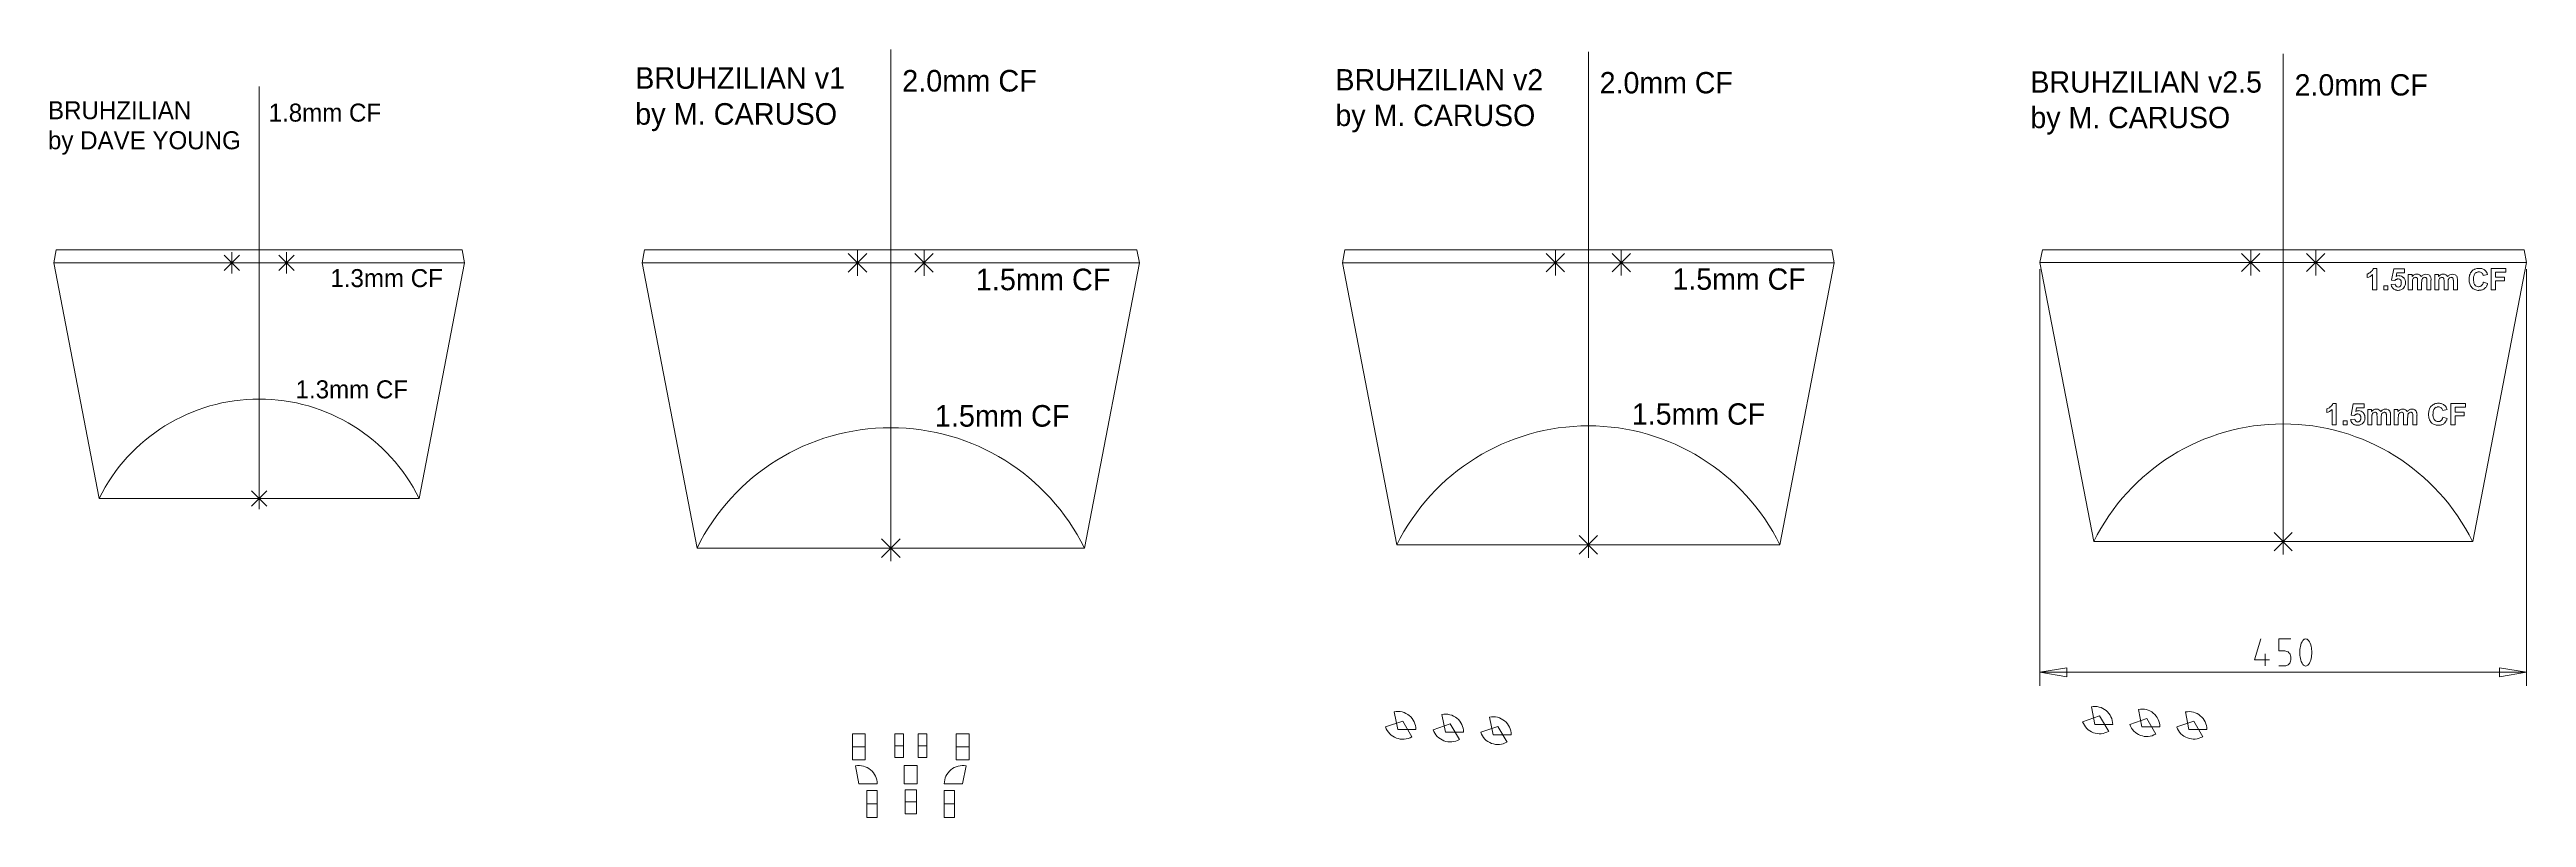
# Model space of a CAD drawing. Header units: millimetres. Extents: x -167 to 2124, y -482 to 228.
import ezdxf

# ---------------------------------------------------------------- set-up
doc = ezdxf.new("R2010")
doc.units = ezdxf.units.MM
doc.layers.get('0').update_dxf_attribs({"lineweight": 0, "true_color": 0xffffff})
doc.layers.add('1', color=2, linetype='Continuous', lineweight=18, true_color=0xffff00)
doc.layers.add('2', color=3, linetype='Continuous', lineweight=18, true_color=0x00ff00)
doc.styles.add('textstyle15', font='NormalLatin2')
doc.styles.add('textstyle16', font='NormalLatin2')
doc.styles.add('textstyle17', font='NormalLatin2')
doc.styles.add('textstyle18', font='NormalLatin2')
doc.styles.add('textstyle19', font='NormalLatin2')
doc.styles.add('textstyle20', font='NormalLatin2')
doc.styles.add('textstyle21', font='NormalLatin2')
doc.styles.add('textstyle22', font='NormalLatin2')
doc.styles.add('textstyle23', font='NormalLatin2')
doc.styles.add('textstyle24', font='NormalLatin2')
doc.styles.add('textstyle25', font='NormalLatin2')
doc.styles.add('textstyle26', font='NormalLatin2')
doc.styles.add('textstyle27', font='NormalLatin2')
doc.styles.add('textstyle28', font='NormalLatin2')

msp = doc.modelspace()

# ---------------------------------------------------------------- linework, layer by layer
for p, q in [((-160.7, 43), (-163, 31)), ((-121, -187), (-163, 31)), ((214.7, 43), (-160.7, 43)), ((175, -187), (217, 31)), ((214.7, 43), (217, 31)), ((383.5, 43), (381.2, 31)), ((432.1, -232.9), (381.2, 31)), ((838.9, 43), (383.5, 43)), ((790.4, -232.9), (841.2, 31)), ((838.9, 43), (841.2, 31)), ((1031.3, 43), (1029, 31.1)), ((1484, 31.1), (1029, 31.1)), ((1079.3, -229.9), (1029, 31.1)), ((1481.7, 43), (1031.3, 43)), ((1433.7, -229.9), (1484, 31.1)), ((1481.7, 43), (1484, 31.1)), ((1676.5, 43), (1674.2, 31.3)), ((2124.2, 31.3), (1674.2, 31.3)), ((1724, -226.9), (1674.2, 31.3)), ((1674.2, 25), (1674.2, -360.3)), ((2122, 43), (1676.5, 43)), ((1982.6, 25.7), (1985.7, 25.7)), ((1985.7, 25.7), (1985.7, 5.9)), ((1999.5, 15.1), (2001.5, 25.4)), ((2001.5, 25.4), (2011.5, 25.4)), ((2011.5, 25.4), (2011.5, 21.8)), ((2074.5, -226.9), (2124.2, 31.3)), ((2091.7, 5.9), (2091.7, 25.6)), ((2091.7, 25.6), (2105.3, 25.6)), ((2105.3, 25.6), (2105.3, 22.3)), ((2122, 43), (2124.2, 31.3)), ((2124.2, 25), (2124.2, -360.3)), ((1977, 17.3), (1977, 20.7)), ((1981.9, 5.9), (1981.9, 20.1)), ((1985.7, 5.9), (1981.9, 5.9)), ((1992.2, 5.9), (1992.2, 9.7)), ((1992.2, 9.7), (1996, 9.7)), ((1996, 5.9), (1992.2, 5.9)), ((1996, 9.7), (1996, 5.9)), ((1999.1, 11), (2002.9, 11.4)), ((2002.6, 14.6), (1999.5, 15.1)), ((2004.4, 21.8), (2003.8, 18.5)), ((2011.5, 21.8), (2004.4, 21.8)), ((2014.9, 20.2), (2018.4, 20.2)), ((2014.9, 5.9), (2014.9, 20.2)), ((2018.7, 5.9), (2014.9, 5.9)), ((2018.4, 20.2), (2018.4, 18.2)), ((2018.7, 12.8), (2018.7, 5.9)), ((2023.5, 5.9), (2023.5, 13.7)), ((2027.3, 5.9), (2023.5, 5.9)), ((2027.3, 12.8), (2027.3, 5.9)), ((2032.2, 5.9), (2032.2, 14.1)), ((2035.9, 5.9), (2032.2, 5.9)), ((2035.9, 15), (2035.9, 5.9)), ((2039.4, 20.2), (2042.9, 20.2)), ((2039.4, 5.9), (2039.4, 20.2)), ((2043.2, 5.9), (2039.4, 5.9)), ((2042.9, 20.2), (2042.9, 18.2)), ((2043.2, 12.8), (2043.2, 5.9)), ((2048, 5.9), (2048, 13.7)), ((2051.8, 5.9), (2048, 5.9)), ((2051.8, 12.8), (2051.8, 5.9)), ((2056.6, 5.9), (2056.6, 14.1)), ((2060.4, 5.9), (2056.6, 5.9)), ((2060.4, 15), (2060.4, 5.9)), ((2088.3, 20.2), (2084.3, 19.2)), ((2084.4, 13.1), (2088.3, 11.9)), ((2095.7, 5.9), (2091.7, 5.9)), ((2105.3, 22.3), (2095.7, 22.3)), ((2095.7, 22.3), (2095.7, 17.6)), ((2095.7, 17.6), (2104, 17.6)), ((2104, 14.3), (2095.7, 14.3)), ((2095.7, 14.3), (2095.7, 5.9)), ((2104, 17.6), (2104, 14.3)), ((1939.6, -107.6), (1939.6, -104.1)), ((1944.5, -119), (1944.5, -104.7)), ((1945.2, -99.1), (1948.2, -99.1)), ((1948.2, -99.1), (1948.2, -119)), ((1961.6, -113.9), (1965.4, -113.5)), ((1962.1, -109.8), (1964, -99.5)), ((1965.2, -110.2), (1962.1, -109.8)), ((1964, -99.5), (1974, -99.5)), ((1966.9, -103), (1966.3, -106.4)), ((1974, -103), (1966.9, -103)), ((1974, -99.5), (1974, -103)), ((1977.4, -104.7), (1980.9, -104.7)), ((1977.4, -119), (1977.4, -104.7)), ((1980.9, -104.7), (1980.9, -106.6)), ((1981.2, -112), (1981.2, -119)), ((1986.1, -119), (1986.1, -111.1)), ((1989.9, -112.1), (1989.9, -119)), ((1994.7, -119), (1994.7, -110.8)), ((1998.5, -109.8), (1998.5, -119)), ((2001.9, -104.7), (2005.4, -104.7)), ((2001.9, -119), (2001.9, -104.7)), ((2005.4, -104.7), (2005.4, -106.6)), ((2005.7, -112), (2005.7, -119)), ((2010.6, -119), (2010.6, -111.1)), ((2014.3, -112.1), (2014.3, -119)), ((2019.2, -119), (2019.2, -110.8)), ((2022.9, -109.8), (2022.9, -119)), ((2050.8, -104.7), (2046.9, -105.6)), ((2047, -111.7), (2050.9, -112.9)), ((2054.3, -119), (2054.3, -99.2)), ((2054.3, -99.2), (2067.8, -99.2)), ((2067.8, -102.6), (2058.3, -102.6)), ((2058.3, -102.6), (2058.3, -107.2)), ((2058.3, -107.2), (2066.5, -107.2)), ((2066.5, -110.6), (2058.3, -110.6)), ((2058.3, -110.6), (2058.3, -119)), ((2066.5, -107.2), (2066.5, -110.6)), ((2067.8, -99.2), (2067.8, -102.6)), ((1948.2, -119), (1944.5, -119)), ((1954.7, -119), (1954.7, -115.2)), ((1954.7, -115.2), (1958.5, -115.2)), ((1958.5, -119), (1954.7, -119)), ((1958.5, -115.2), (1958.5, -119)), ((1981.2, -119), (1977.4, -119)), ((1989.9, -119), (1986.1, -119)), ((1998.5, -119), (1994.7, -119)), ((2005.7, -119), (2001.9, -119)), ((2014.3, -119), (2010.6, -119)), ((2022.9, -119), (2019.2, -119)), ((2058.3, -119), (2054.3, -119)), ((27, -187), (-121, -187)), ((27, -187), (175, -187)), ((1899.2, -226.9), (1724, -226.9)), ((1899.2, -226.9), (2074.5, -226.9)), ((611.2, -232.9), (432.1, -232.9)), ((611.2, -232.9), (790.4, -232.9)), ((1256.5, -229.9), (1079.3, -229.9)), ((1256.5, -229.9), (1433.7, -229.9)), ((1674.2, -347.8), (1699.2, -343.6)), ((1699.2, -343.6), (1699.2, -351.9)), ((2099.2, -351.9), (2099.2, -343.6)), ((2099.2, -343.6), (2124.2, -347.8)), ((1674.2, -347.8), (2124.2, -347.8)), ((1699.2, -351.9), (1674.2, -347.8)), ((2124.2, -347.8), (2099.2, -351.9)), ((1080.2, -400.8), (1077, -384.3)), ((1124.3, -403.3), (1121.1, -386.8)), ((1168.3, -405.7), (1165.1, -389.2)), ((1729.4, -388.1), (1713.7, -393.6)), ((1724.9, -396), (1721.8, -379.6)), ((1737.8, -402.5), (1729.4, -388.1)), ((1768.5, -398.4), (1765.3, -382.1)), ((1812, -400.8), (1808.9, -384.5)), ((575.7, -428.9), (575.7, -404.7)), ((575.7, -404.7), (587.7, -404.7)), ((587.7, -428.9), (587.7, -404.7)), ((614.9, -415.7), (614.9, -404.7)), ((622.9, -404.7), (614.9, -404.7)), ((622.9, -415.7), (622.9, -404.7)), ((636.5, -415.7), (636.5, -404.7)), ((644.5, -404.7), (636.5, -404.7)), ((644.5, -415.7), (644.5, -404.7)), ((671.7, -428.9), (671.7, -404.7)), ((683.7, -404.7), (671.7, -404.7)), ((683.7, -428.9), (683.7, -404.7)), ((1084.8, -392.9), (1068.9, -398.4)), ((1097, -400.8), (1080.2, -400.8)), ((1093.2, -407.5), (1084.8, -392.9)), ((1128.8, -395.4), (1112.9, -400.9)), ((1141.1, -403.3), (1124.3, -403.3)), ((1137.2, -409.9), (1128.8, -395.4)), ((1172.8, -397.8), (1157, -403.3)), ((1185.1, -405.7), (1168.3, -405.7)), ((1181.3, -412.4), (1172.8, -397.8)), ((1741.6, -396), (1724.9, -396)), ((1773, -390.6), (1757.3, -396)), ((1785.1, -398.4), (1768.5, -398.4)), ((1781.3, -405), (1773, -390.6)), ((1816.5, -393), (1800.8, -398.4)), ((1828.6, -400.8), (1812, -400.8)), ((1824.8, -407.4), (1816.5, -393)), ((575.7, -416.8), (587.7, -416.8)), ((575.7, -428.9), (587.7, -428.9)), ((581.7, -451.1), (578.5, -434.4)), ((614.9, -415.7), (614.9, -426.7)), ((614.9, -415.7), (622.9, -415.7)), ((622.9, -426.7), (614.9, -426.7)), ((622.9, -415.7), (622.9, -426.7)), ((623.7, -451.1), (623.7, -434.1)), ((623.7, -434.1), (635.7, -434.1)), ((635.7, -451.1), (635.7, -434.1)), ((636.5, -415.7), (636.5, -426.7)), ((636.5, -415.7), (644.5, -415.7)), ((644.5, -426.7), (636.5, -426.7)), ((644.5, -415.7), (644.5, -426.7)), ((683.7, -416.8), (671.7, -416.8)), ((683.7, -428.9), (671.7, -428.9)), ((677.7, -451.1), (680.9, -434.4)), ((598.7, -451.1), (581.7, -451.1)), ((589.2, -457.1), (598.7, -457.1)), ((589.2, -457.1), (589.2, -469.6)), ((598.7, -457.1), (598.7, -469.6)), ((623.7, -451.1), (635.7, -451.1)), ((635, -456.6), (624.5, -456.6)), ((624.5, -467.6), (624.5, -456.6)), ((635, -467.6), (635, -456.6)), ((660.7, -451.1), (677.7, -451.1)), ((660.7, -457.1), (670.2, -457.1)), ((660.7, -457.1), (660.7, -469.6)), ((670.2, -457.1), (670.2, -469.6)), ((589.2, -469.6), (598.7, -469.6)), ((589.2, -482.1), (589.2, -469.6)), ((598.7, -482.1), (598.7, -469.6)), ((624.5, -467.6), (635, -467.6)), ((624.5, -467.6), (624.5, -478.6)), ((635, -478.6), (624.5, -478.6)), ((635, -467.6), (635, -478.6)), ((660.7, -469.6), (670.2, -469.6)), ((660.7, -482.1), (660.7, -469.6)), ((670.2, -482.1), (670.2, -469.6)), ((589.2, -482.1), (598.7, -482.1)), ((660.7, -482.1), (670.2, -482.1))]:
    msp.add_line(p, q)
at = {"flags": 128}
for points in [[(1886.7, -336.4), (1872.8, -336.4), (1878.4, -316.9)], [(1906.2, -316.9), (1895.1, -316.9), (1895.1, -328.1), (1900.6, -328.1)], [(1882.6, -341.9), (1882.6, -330.8)], [(1900.6, -341.9), (1895.1, -341.9)], [(1906.2, -333.6), (1906.2, -336.4)]]:
    msp.add_lwpolyline(points, dxfattribs=at)
for points in [[(1917.5, -318.3, 0.115262), (1915.1, -323.9)], [(1922.6, -318.3, 0.545444), (1917.5, -318.3)], [(1925, -323.9, 0.115085), (1922.6, -318.3)], [(1906.2, -333.6, 0.414214), (1900.6, -328.1)], [(1900.6, -341.9, 0.414214), (1906.2, -336.4)], [(1915.1, -323.9, 0.05372), (1914.5, -329.4)], [(1914.5, -329.4, 0.05372), (1915.1, -335)], [(1915.1, -335, 0.115262), (1917.5, -340.6)], [(1917.5, -340.6, 0.545218), (1922.6, -340.6)], [(1922.6, -340.6, 0.115262), (1925, -335)], [(1925.6, -329.4, 0.053677), (1925, -323.9)], [(1925, -335, 0.05367), (1925.6, -329.4)]]:
    msp.add_lwpolyline(points, format="xyb", dxfattribs=at)
for centre, radius, start, end in [((1976.1, 28.2), 6.98, 306.502, 339.4072), ((2079.7, 17.6), 8.21, 136.9749, 150.7293), ((2079.9, 17.4), 8.6, 124.3921, 136.9749), ((2079.7, 17.8), 8.1, 111.4223, 124.3921), ((2079.9, 17.2), 8.68, 99.976, 111.4223), ((2080.4, 14.5), 11.4, 90, 99.976), ((2080.4, 14.8), 11.1, 81.1553, 90), ((2080.8, 17.6), 8.37, 70.9477, 81.1553), ((2081, 18.3), 7.61, 58.8175, 70.9477), ((2081.1, 18.4), 7.48, 46.5766, 58.8175), ((2082.2, 19.6), 5.82, 29.0546, 46.7715), ((1974.7, 27.9), 7.61, 288.1219, 299.732), ((1973, 29.7), 13, 287.857, 312.9499), ((1970.9, 34.6), 15.3, 299.732, 307.9211), ((2006.6, 12), 7.62, 187.7374, 196.7985), ((2005.1, 11.5), 6.04, 196.7985, 206.9738), ((2004.8, 11.4), 5.68, 206.9738, 218.3674), ((2005, 11.5), 5.86, 218.3674, 229.5835), ((2004.8, 11.3), 5.66, 229.5835, 241.4536), ((2005.1, 11.8), 6.16, 241.4536, 252.8361), ((2006.7, 10.9), 5.53, 128.6612, 138.1017), ((2006.1, 11.6), 3.23, 184.9876, 225.5246), ((2005.3, 12.5), 6.9, 252.8361, 262.053), ((2005.7, 12.2), 3.95, 117.4814, 128.6612), ((2006.4, 13.4), 5.72, 90.3044, 117.2057), ((2005.6, 11.2), 2.59, 225.3891, 270.2113), ((2005.5, 12.6), 3.52, 103.7759, 117.4814), ((2005.6, 14.8), 9.28, 262.053, 270), ((2005.5, 12.6), 3.49, 90, 103.7759), ((2005.6, 13.4), 2.71, 41.6506, 91.9523), ((2005.7, 11.1), 2.54, 269.6801, 321.5894), ((2005.6, 13.5), 7.98, 270, 281.893), ((2006.4, 13.4), 5.68, 42.6497, 90.9095), ((2006, 11.6), 6.02, 281.893, 295.5909), ((2005.8, 13.5), 2.54, 26.9204, 41.8698), ((2005.6, 11.3), 2.67, 319.531, 334.353), ((2004.8, 13), 3.64, 14.4491, 26.9204), ((2004.4, 11.9), 4.03, 334.353, 346.4119), ((2003.8, 12.7), 4.62, 6.4269, 14.4491), ((2003.3, 12.1), 5.18, 346.4119, 353.9677), ((2001.3, 12.4), 7.2, 0, 6.4269), ((2000.3, 12.4), 8.13, 353.9677, 0), ((2006.1, 11.4), 5.8, 295.5909, 310.2155), ((2005.4, 12.3), 6.91, 310.2155, 323.6056), ((2006.2, 13.1), 6.08, 31.4915, 43.7078), ((2005.2, 12.4), 7.13, 323.2797, 0.704), ((2006.2, 13), 6.12, 19.314, 31.4915), ((2005.6, 12.9), 6.7, 8.9777, 19.314), ((2003.5, 12.5), 8.87, 0, 8.9777), ((2024.4, 13.3), 7.76, 130.2213, 140.5632), ((2038.7, 12.8), 20, 174.134, 180), ((2022.9, 14.5), 4.11, 161.1753, 174.134), ((2021.5, 15), 2.59, 124.5095, 162.6638), ((2023, 14.9), 5.61, 118.056, 130.2213), ((2021.5, 14.9), 2.76, 89.3064, 124.0022), ((2022.8, 15.4), 5.13, 103.8165, 118.056), ((2022.8, 15.1), 5.45, 90, 103.8165), ((2021.7, 15.6), 1.98, 58.0942, 93.0463), ((2021.7, 15.9), 1.72, 16.1297, 53.3939), ((2023, 15.7), 4.8, 61.8692, 91.4333), ((2020.9, 15.6), 2.56, 4.2892, 18.4349), ((1995.8, 13.7), 27.7, 0, 4.2892), ((2023.1, 16.2), 4.35, 28.1876, 59.979), ((2032.1, 14.1), 6.61, 118.466, 141.6657), ((2046.5, 12.8), 19.2, 174.0182, 180), ((2031.9, 14.3), 4.54, 161.6888, 174.0182), ((2030.2, 14.9), 2.69, 125.6801, 163.5018), ((2030.2, 15), 2.58, 90.2317, 125.7066), ((2031.2, 15.5), 4.99, 89.7435, 117.5484), ((2030.1, 15), 2.57, 78.488, 90), ((2030.3, 15.8), 1.77, 64.5889, 78.488), ((2030.4, 16), 1.61, 48.309, 64.5889), ((2031.4, 15.3), 5.19, 61.1891, 91.8304), ((2030.2, 15.8), 1.83, 33.0239, 48.309), ((2030.6, 16.1), 1.39, 13.9203, 32.2288), ((2025.7, 14.8), 6.46, 5.4505, 13.9203), ((2021.3, 14.4), 10.8, 2.307, 5.4505), ((2012.1, 14.1), 20.1, 0, 2.307), ((2031.9, 16.5), 3.92, 22.4376, 59.438), ((2032.2, 16.6), 3.6, 7.5093, 23.0968), ((2020.5, 15), 15.5, 0, 7.5093), ((2048.8, 13.3), 7.76, 130.2213, 140.5632), ((2063.1, 12.8), 20, 174.134, 180), ((2047.3, 14.5), 4.11, 161.1753, 174.134), ((2045.9, 15), 2.59, 124.5095, 162.6638), ((2047.5, 14.9), 5.61, 118.056, 130.2213), ((2046, 14.9), 2.76, 89.3064, 124.0022), ((2047.2, 15.4), 5.13, 103.8165, 118.056), ((2047.3, 15.1), 5.45, 90, 103.8165), ((2046.1, 15.6), 1.98, 58.0942, 93.0463), ((2046.2, 15.9), 1.72, 16.1297, 53.3939), ((2047.4, 15.7), 4.8, 61.8692, 91.4333), ((2045.4, 15.6), 2.56, 4.2892, 18.4349), ((2020.3, 13.7), 27.7, 0, 4.2892), ((2047.5, 16.2), 4.35, 28.1876, 59.979), ((2056.5, 14.1), 6.61, 118.466, 141.6657), ((2071, 12.8), 19.2, 174.0182, 180), ((2056.4, 14.3), 4.54, 161.6888, 174.0182), ((2054.7, 14.9), 2.69, 125.6801, 163.5018), ((2054.6, 15), 2.58, 90.2317, 125.7066), ((2055.7, 15.5), 4.99, 89.7435, 117.5484), ((2054.6, 15), 2.57, 78.488, 90), ((2054.8, 15.8), 1.77, 64.5889, 78.488), ((2054.8, 16), 1.61, 48.309, 64.5889), ((2055.9, 15.3), 5.19, 61.1891, 91.8304), ((2054.7, 15.8), 1.83, 33.0239, 48.309), ((2055, 16.1), 1.39, 13.9203, 32.2288), ((2050.1, 14.8), 6.46, 5.4505, 13.9203), ((2045.8, 14.4), 10.8, 2.307, 5.4505), ((2036.6, 14.1), 20.1, 0, 2.307), ((2056.4, 16.5), 3.92, 22.4376, 59.438), ((2056.7, 16.6), 3.6, 7.5093, 23.0968), ((2044.9, 15), 15.5, 0, 7.5093), ((2088.2, 15.6), 17.1, 172.4241, 180), ((2086.5, 15.6), 15.4, 180, 188.0321), ((2082.9, 16.3), 11.7, 163.27, 172.4241), ((2082.1, 14.9), 10.9, 188.0321, 197.5934), ((2081.1, 16.8), 9.87, 150.7293, 163.27), ((2080.7, 14.5), 9.43, 197.5934, 210.055), ((2079.7, 14), 8.35, 210.055, 223.3001), ((2080.1, 14.3), 8.86, 223.3001, 235.2571), ((2079.6, 13.6), 7.97, 235.2571, 247.87), ((2091.3, 15.9), 16, 174.5839, 180), ((2093.5, 15.9), 18.3, 180, 184.9689), ((2085, 16.5), 9.73, 167.6291, 174.5839), ((2086.1, 15.2), 10.8, 184.9689, 191.4191), ((2082.5, 17), 7.16, 155.3472, 167.6291), ((2083.1, 14.6), 7.75, 191.4191, 203.4668), ((2079.7, 18.3), 4.08, 139.0577, 155.3472), ((2079.6, 13.1), 3.99, 203.4668, 220.2799), ((2080.2, 17.8), 4.83, 126.7134, 139.0577), ((2079.9, 13.3), 4.37, 219.5084, 271.6701), ((2079.7, 13.9), 8.31, 247.87, 259.5827), ((2079.9, 18.3), 4.21, 113.4825, 126.7134), ((2079.9, 18.2), 4.35, 101.0322, 113.4825), ((2080.1, 16), 10.5, 259.5827, 270), ((2080.1, 17), 5.54, 90, 101.0322), ((2080.3, 18.4), 4.19, 51.9323, 91.6269), ((2080.1, 12.9), 3.99, 268.873, 311.6813), ((2080.1, 17.4), 11.8, 270, 277.2501), ((2080.5, 14.4), 8.85, 277.2501, 285.6224), ((2080.2, 18.4), 4.18, 11.3166, 50.8447), ((2080.3, 12.8), 3.79, 311.4237, 323.9383), ((2080.7, 13.5), 7.86, 285.6224, 296.0842), ((2079, 13.8), 5.43, 323.9383, 334.3765), ((2077.8, 14.3), 6.74, 334.3765, 341.3439), ((2074.7, 15.4), 10, 341.3439, 347.0574), ((2081.1, 12.7), 6.97, 296.0842, 307.197), ((2081.3, 12.4), 6.66, 307.197, 318.9588), ((2080.3, 13.3), 8.03, 318.9588, 329.6673), ((2079.2, 14), 9.34, 329.6673, 337.7583), ((2078.2, 17.3), 10.5, 15.8594, 29.0546), ((2075.8, 15.4), 13, 337.7583, 344.6237), ((1937.2, -96.9), 7.61, 288.1219, 299.732), ((1935.6, -95.2), 13, 287.857, 312.9499), ((1933.4, -90.3), 15.3, 299.732, 307.9211), ((1938.6, -96.7), 6.98, 306.502, 339.4072), ((1969.2, -112.9), 7.62, 187.7374, 196.7985), ((1969.3, -113.9), 5.53, 128.6612, 138.1017), ((1968.6, -113.2), 3.23, 184.9876, 225.5246), ((1968.3, -112.7), 3.95, 117.4814, 128.6612), ((1968.9, -111.5), 5.72, 90.3044, 117.2057), ((1968.1, -112.3), 3.52, 103.7759, 117.4814), ((1968.1, -112.3), 3.49, 90, 103.7759), ((1968.2, -111.5), 2.71, 41.6506, 91.9523), ((1969, -111.4), 5.68, 42.6497, 90.9095), ((1968.3, -111.4), 2.54, 26.9204, 41.8698), ((1967.3, -111.9), 3.64, 14.4491, 26.9204), ((1966.9, -113), 4.03, 334.353, 346.4119), ((1966.4, -112.1), 4.62, 6.4269, 14.4491), ((1965.8, -112.7), 5.18, 346.4119, 353.9677), ((1963.8, -112.4), 7.2, 0, 6.4269), ((1962.9, -112.4), 8.13, 353.9677, 0), ((1968.8, -111.8), 6.08, 31.4915, 43.7078), ((1967.8, -112.4), 7.13, 323.2797, 0.704), ((1968.7, -111.8), 6.12, 19.314, 31.4915), ((1968.2, -112), 6.7, 8.9777, 19.314), ((1966, -112.3), 8.87, 0, 8.9777), ((1986.9, -111.5), 7.76, 130.2213, 140.5632), ((2001.2, -112), 20, 174.134, 180), ((1985.4, -110.4), 4.11, 161.1753, 174.134), ((1984, -109.8), 2.59, 124.5095, 162.6638), ((1985.5, -109.9), 5.61, 118.056, 130.2213), ((1984.1, -110), 2.76, 89.3064, 124.0022), ((1985.3, -109.5), 5.13, 103.8165, 118.056), ((1985.4, -109.8), 5.45, 90, 103.8165), ((1984.2, -109.2), 1.98, 58.0942, 93.0463), ((1984.2, -108.9), 1.72, 16.1297, 53.3939), ((1985.5, -109.1), 4.8, 61.8692, 91.4333), ((1983.5, -109.2), 2.56, 4.2892, 18.4349), ((1958.3, -111.1), 27.7, 0, 4.2892), ((1985.6, -108.7), 4.35, 28.1876, 59.979), ((1994.6, -110.7), 6.61, 118.466, 141.6657), ((2009.1, -112.1), 19.2, 174.0182, 180), ((1994.5, -110.6), 4.54, 161.6888, 174.0182), ((1992.8, -109.9), 2.69, 125.6801, 163.5018), ((1992.7, -109.8), 2.58, 90.2317, 125.7066), ((1993.8, -109.3), 4.99, 89.7435, 117.5484), ((1992.7, -109.8), 2.57, 78.488, 90), ((1992.8, -109), 1.77, 64.5889, 78.488), ((1992.9, -108.9), 1.61, 48.309, 64.5889), ((1994, -109.5), 5.19, 61.1891, 91.8304), ((1992.8, -109), 1.83, 33.0239, 48.309), ((1993.1, -108.8), 1.39, 13.9203, 32.2288), ((1988.2, -110), 6.46, 5.4505, 13.9203), ((1983.9, -110.4), 10.8, 2.307, 5.4505), ((1974.6, -110.8), 20.1, 0, 2.307), ((1994.5, -108.4), 3.92, 22.4376, 59.438), ((1994.8, -108.3), 3.6, 7.5093, 23.0968), ((1983, -109.8), 15.5, 0, 7.5093), ((2011.4, -111.5), 7.76, 130.2213, 140.5632), ((2025.7, -112), 20, 174.134, 180), ((2009.9, -110.4), 4.11, 161.1753, 174.134), ((2008.5, -109.8), 2.59, 124.5095, 162.6638), ((2010, -109.9), 5.61, 118.056, 130.2213), ((2008.5, -110), 2.76, 89.3064, 124.0022), ((2009.8, -109.5), 5.13, 103.8165, 118.056), ((2009.9, -109.8), 5.45, 90, 103.8165), ((2008.7, -109.2), 1.98, 58.0942, 93.0463), ((2008.7, -108.9), 1.72, 16.1297, 53.3939), ((2010, -109.1), 4.8, 61.8692, 91.4333), ((2007.9, -109.2), 2.56, 4.2892, 18.4349), ((1982.8, -111.1), 27.7, 0, 4.2892), ((2010.1, -108.7), 4.35, 28.1876, 59.979), ((2019.1, -110.7), 6.61, 118.466, 141.6657), ((2033.6, -112.1), 19.2, 174.0182, 180), ((2019, -110.6), 4.54, 161.6888, 174.0182), ((2017.2, -109.9), 2.69, 125.6801, 163.5018), ((2017.2, -109.8), 2.58, 90.2317, 125.7066), ((2018.2, -109.3), 4.99, 89.7435, 117.5484), ((2017.1, -109.8), 2.57, 78.488, 90), ((2017.3, -109), 1.77, 64.5889, 78.488), ((2017.4, -108.9), 1.61, 48.309, 64.5889), ((2018.4, -109.5), 5.19, 61.1891, 91.8304), ((2017.2, -109), 1.83, 33.0239, 48.309), ((2017.6, -108.8), 1.39, 13.9203, 32.2288), ((2012.7, -110), 6.46, 5.4505, 13.9203), ((2008.3, -110.4), 10.8, 2.307, 5.4505), ((1999.1, -110.8), 20.1, 0, 2.307), ((2018.9, -108.4), 3.92, 22.4376, 59.438), ((2019.2, -108.3), 3.6, 7.5093, 23.0968), ((2007.5, -109.8), 15.5, 0, 7.5093), ((2050.8, -109.3), 17.1, 172.4241, 180), ((2049.1, -109.3), 15.4, 180, 188.0321), ((2045.4, -108.6), 11.7, 163.27, 172.4241), ((2044.6, -109.9), 10.9, 188.0321, 197.5934), ((2043.6, -108), 9.87, 150.7293, 163.27), ((2043.2, -110.3), 9.43, 197.5934, 210.055), ((2042.2, -107.2), 8.21, 136.9749, 150.7293), ((2042.5, -107.5), 8.6, 124.3921, 136.9749), ((2042.2, -107.1), 8.1, 111.4223, 124.3921), ((2047.5, -108.4), 9.73, 167.6291, 174.5839), ((2053.8, -109), 16, 174.5839, 180), ((2056, -109), 18.3, 180, 184.9689), ((2048.6, -109.6), 10.8, 184.9689, 191.4191), ((2045, -107.8), 7.16, 155.3472, 167.6291), ((2045.6, -110.2), 7.75, 191.4191, 203.4668), ((2042.2, -106.5), 4.08, 139.0577, 155.3472), ((2042.2, -111.7), 3.99, 203.4668, 220.2799), ((2042.8, -107), 4.83, 126.7134, 139.0577), ((2042.5, -111.5), 4.37, 219.5084, 271.6701), ((2042.4, -107.6), 8.68, 99.976, 111.4223), ((2042.4, -106.5), 4.21, 113.4825, 126.7134), ((2042.5, -106.7), 4.35, 101.0322, 113.4825), ((2042.9, -110.3), 11.4, 90, 99.976), ((2042.7, -107.8), 5.54, 90, 101.0322), ((2042.8, -106.5), 4.19, 51.9323, 91.6269), ((2042.9, -110), 11.1, 81.1553, 90), ((2043.3, -107.3), 8.37, 70.9477, 81.1553), ((2042.8, -112), 3.79, 311.4237, 323.9383), ((2042.7, -106.4), 4.18, 11.3166, 50.8447), ((2041.5, -111.1), 5.43, 323.9383, 334.3765), ((2043.6, -106.6), 7.61, 58.8175, 70.9477), ((2040.3, -110.5), 6.74, 334.3765, 341.3439), ((2037.2, -109.5), 10, 341.3439, 347.0574), ((2043.6, -106.5), 7.48, 46.5766, 58.8175), ((2044.8, -105.3), 5.82, 29.0546, 46.7715), ((2041.7, -110.9), 9.34, 329.6673, 337.7583), ((2040.7, -107.5), 10.5, 15.8594, 29.0546), ((2038.4, -109.5), 13, 337.7583, 344.6237), ((1967.7, -113.3), 6.04, 196.7985, 206.9738), ((1967.3, -113.5), 5.68, 206.9738, 218.3674), ((1967.5, -113.4), 5.86, 218.3674, 229.5835), ((1967.4, -113.5), 5.66, 229.5835, 241.4536), ((1967.6, -113.1), 6.16, 241.4536, 252.8361), ((1967.8, -112.4), 6.9, 252.8361, 262.053), ((1968.2, -113.7), 2.59, 225.3891, 270.2113), ((1968.1, -110), 9.28, 262.053, 270), ((1968.1, -111.3), 7.98, 270, 281.893), ((1968.2, -113.7), 2.54, 269.6801, 321.5894), ((1968.5, -113.2), 6.02, 281.893, 295.5909), ((1968.2, -113.6), 2.67, 319.531, 334.353), ((1968.6, -113.4), 5.8, 295.5909, 310.2155), ((1967.9, -112.6), 6.91, 310.2155, 323.6056), ((2042.3, -110.9), 8.35, 210.055, 223.3001), ((2042.6, -110.5), 8.86, 223.3001, 235.2571), ((2042.1, -111.3), 7.97, 235.2571, 247.87), ((2042.3, -111), 8.31, 247.87, 259.5827), ((2042.6, -108.8), 10.5, 259.5827, 270), ((2042.7, -111.9), 3.99, 268.873, 311.6813), ((2042.6, -107.5), 11.8, 270, 277.2501), ((2043, -110.4), 8.86, 277.2501, 285.6224), ((2043.3, -111.4), 7.86, 285.6224, 296.0842), ((2043.7, -112.2), 6.97, 296.0842, 307.197), ((2043.9, -112.4), 6.66, 307.197, 318.9588), ((2042.8, -111.5), 8.03, 318.9588, 329.6673), ((1080.2, -400.8), 16.8, 0, 100.905), ((1124.3, -403.3), 16.8, 0, 100.905), ((1168.3, -405.7), 16.8, 0, 100.905), ((1724.9, -396), 16.6, 0, 100.905), ((1768.5, -398.4), 16.6, 0, 100.905), ((1812, -400.8), 16.6, 0, 100.905), ((1084.8, -392.9), 16.8, 199.095, 300), ((1128.8, -395.4), 16.8, 199.095, 300), ((1172.8, -397.8), 16.8, 199.095, 300), ((1729.4, -388.1), 16.6, 199.095, 300), ((1773, -390.6), 16.6, 199.095, 300), ((1816.5, -393), 16.6, 199.095, 300), ((581.7, -451.1), 17, 0, 100.905), ((677.7, -451.1), 17, 79.095, 180)]:
    msp.add_arc(centre, radius, start, end)
at = {"layer": '1'}
for p, q in [((611.2, 31), (611.2, 228.3)), ((1256.5, 31.1), (1256.5, 226.3)), ((1899.2, 31.3), (1899.2, 224.3)), ((27, 31), (27, 194)), ((217, 31), (-163, 31)), ((27, -187), (27, 31)), ((841.2, 31), (381.2, 31)), ((611.2, -232.9), (611.2, 31)), ((1256.5, -229.9), (1256.5, 31.1)), ((1899.2, -226.9), (1899.2, 31.3))]:
    msp.add_line(p, q, dxfattribs=at)
for centre, radius in [((27, -260), 165), ((611.2, -321.3), 199.8), ((1256.5, -317.4), 197.6), ((1899.2, -313.4), 195.4)]:
    msp.add_arc(centre, radius, 26.268, 153.732, dxfattribs=at)
at = {"layer": '2'}
for p, q in [((-5.5, 38.1), (8.7, 23.9)), ((-5.5, 23.9), (8.7, 38.1)), ((1.6, 21), (1.6, 41)), ((45.3, 38.1), (59.5, 23.9)), ((45.3, 23.9), (59.5, 38.1)), ((52.4, 21), (52.4, 41)), ((571.9, 39.6), (589, 22.4)), ((571.9, 22.4), (589, 39.6)), ((580.5, 18.9), (580.5, 43.1)), ((633.4, 39.6), (650.5, 22.4)), ((633.4, 22.4), (650.5, 39.6)), ((642, 18.9), (642, 43.1)), ((1217.6, 39.6), (1234.5, 22.7)), ((1217.6, 22.7), (1234.5, 39.6)), ((1226.1, 19.2), (1226.1, 43.1)), ((1278.4, 39.6), (1295.4, 22.7)), ((1278.4, 22.7), (1295.4, 39.6)), ((1286.9, 19.2), (1286.9, 43.1)), ((1860.8, 39.6), (1877.5, 22.9)), ((1860.8, 22.9), (1877.5, 39.6)), ((1869.2, 19.4), (1869.2, 43.1)), ((1920.9, 39.6), (1937.7, 22.9)), ((1920.9, 22.9), (1937.7, 39.6)), ((1929.3, 19.4), (1929.3, 43.1)), ((19.9, -194.1), (34.1, -179.9)), ((19.9, -179.9), (34.1, -194.1)), ((27, -197), (27, -177)), ((602.6, -241.5), (619.8, -224.3)), ((602.6, -224.3), (619.8, -241.5)), ((611.2, -245), (611.2, -220.8)), ((1248, -238.4), (1264.9, -221.4)), ((1248, -221.4), (1264.9, -238.4)), ((1256.5, -241.9), (1256.5, -217.9)), ((1890.9, -235.3), (1907.6, -218.5)), ((1890.9, -218.5), (1907.6, -235.3)), ((1899.2, -238.7), (1899.2, -215.1))]:
    msp.add_line(p, q, dxfattribs=at)

# ---------------------------------------------------------------- texts
at = {"attachment_point": 1}
for s, insert, char_height, style in [('\\H19.957;BRUHZILIAN v1\\Pby M. CARUSO', (374.8, 212), 6.053, 'textstyle26'), ('\\H19.957;2.0mm CF', (621.8, 209.4), 6.053, 'textstyle22'), ('\\H19.74;BRUHZILIAN v2\\Pby M. CARUSO', (1022.6, 210.2), 5.987, 'textstyle27'), ('\\H19.74;2.0mm CF', (1267, 207.5), 5.987, 'textstyle23'), ('\\H19.74;BRUHZILIAN v2.5\\Pby M. CARUSO', (1665.4, 208.2), 5.987, 'textstyle28'), ('\\H19.74;2.0mm CF', (1909.8, 205.5), 5.987, 'textstyle24'), ('\\H16.667;BRUHZILIAN\\Pby DAVE YOUNG', (-168.3, 180.5), 5, 'textstyle25'), ('\\H16.667;1.8mm CF', (35.8, 178.3), 5, 'textstyle21'), ('\\H16.6667;1.3mm CF', (92.9, 25.2), 5, 'textstyle15'), ('\\H19.956;1.5mm CF', (689.9, 25.6), 6.053, 'textstyle16'), ('\\H19.739;1.5mm CF', (1334.3, 25.8), 5.987, 'textstyle17'), ('\\H16.667;1.3mm CF', (60.7, -77.7), 5, 'textstyle18'), ('\\H19.957;1.5mm CF', (652, -100.6), 6.053, 'textstyle19'), ('\\H19.74;1.5mm CF', (1296.8, -99), 5.987, 'textstyle20')]:
    msp.add_mtext(s, dxfattribs=dict(at, insert=insert, char_height=char_height, style=style))

doc.saveas('drawing.dxf')
